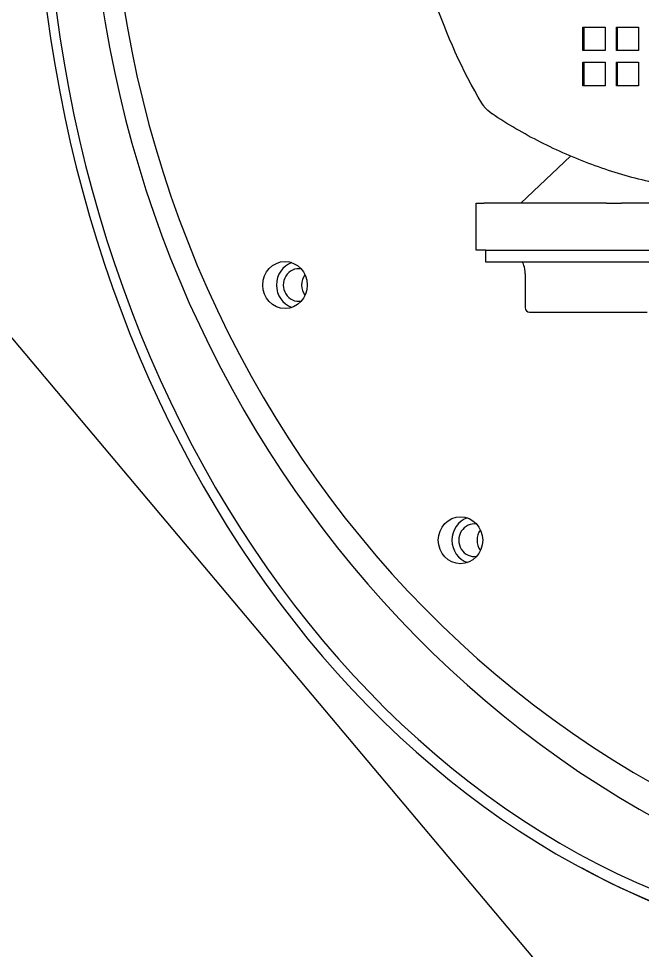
# Model space of a CAD drawing. Header units: millimetres. Extents: x -360063 to 84100, y -179792 to 59400.
# Drawn here: x 7426.3 to 7691.7, y 43322.3 to 43718.7 of the extents above; entities that cross this region are included whole.
import ezdxf

# ---------------------------------------------------------------- set-up
doc = ezdxf.new("R2010")
doc.units = ezdxf.units.MM
doc.header["$LTSCALE"] = 100
doc.layers.add('Visible', color=7, linetype='Continuous', lineweight=25)

msp = doc.modelspace()

# ---------------------------------------------------------------- linework, layer by layer
at = {"layer": 'Visible'}
for p, q in [((7666.39, 43715.17), (7675.85, 43715.17)), ((7666.39, 43705.17), (7666.39, 43715.17)), ((7666.71, 43715.17), (7666.71, 43705.17)), ((7675.85, 43715.17), (7675.85, 43705.17)), ((7680.59, 43705.17), (7680.59, 43715.17)), ((7680.59, 43715.17), (7690.05, 43715.17)), ((7680.91, 43715.17), (7680.91, 43705.17)), ((7690.05, 43715.17), (7690.05, 43705.17)), ((7675.85, 43705.17), (7666.39, 43705.17)), ((7690.05, 43705.17), (7680.59, 43705.17)), ((7666.39, 43700.17), (7675.85, 43700.17)), ((7666.39, 43690.17), (7666.39, 43700.17)), ((7666.71, 43700.17), (7666.71, 43690.17)), ((7675.85, 43700.17), (7675.85, 43690.17)), ((7680.59, 43690.17), (7680.59, 43700.17)), ((7680.59, 43700.17), (7690.05, 43700.17)), ((7680.91, 43700.17), (7680.91, 43690.17)), ((7690.05, 43700.17), (7690.05, 43690.17)), ((7675.85, 43690.17), (7666.39, 43690.17)), ((7690.05, 43690.17), (7680.59, 43690.17)), ((7639.88, 43640.17), (7661.09, 43660.26)), ((7620.88, 43640.17), (7624.27, 43640.17)), ((7620.88, 43620.17), (7620.88, 43640.17)), ((7676.4, 43640.17), (7624.27, 43640.17)), ((7676.4, 43640.17), (7682.75, 43640.17)), ((7701.48, 43640.17), (7682.75, 43640.17)), ((7624.27, 43620.17), (7620.88, 43620.17)), ((7625.06, 43620.17), (7624.27, 43620.17)), ((7625.06, 43620.17), (7626.42, 43620.17)), ((7625.06, 43615.17), (7625.06, 43620.17)), ((7626.42, 43620.17), (7746.61, 43620.17)), ((7626.42, 43615.17), (7625.06, 43615.17)), ((7746.61, 43615.17), (7626.42, 43615.17)), ((7641.75, 43610.17), (7641.75, 43595.82)), ((7643.65, 43593.82), (7693.68, 43593.82)), ((7421.44, 43585.17), (7673.87, 43285.17))]:
    msp.add_line(p, q, dxfattribs=at)
for centre, major_axis, ratio, start_param, end_param in [((7816.38, 43800.17), (0, 481.5), 0.795801, 0.18649, 3.098743), ((7816.38, 43800.17), (0, -476.5), 0.795801, 3.260217, 6.251137), ((7907.19, 43800.17), (0, 476.5), 0.946407, 0.109602, 2.931834), ((7901.38, 43800.17), (0, 461), 0.946407, 6.257012, 9.247012), ((7545.43, 43605.41), (0, 10), 0.946407, 0.312184, 2.829408), ((7640.14, 43610.17), (0, 5), 0.322975, 4.712389, 6.283185), ((7545.43, 43605.41), (0, 6.92), 0.946407, 6.112748, 9.595216), ((7553.18, 43605.41), (0, 6.92), 0.946407, 0.883598, 2.257995), ((7643.65, 43595.82), (0, -2), 0.946407, 4.712389, 6.283185), ((7620.1, 43496.82), (0, 10), 0.946407, 0.312184, 2.829408), ((7620.1, 43496.82), (0, 6.92), 0.946407, 6.112748, 9.595216), ((7627.85, 43496.82), (0, 6.92), 0.946407, 0.883598, 2.257995), ((7818.37, 43800.17), (0, 482.5), 0.795631, 2.733032, 3.091704)]:
    msp.add_ellipse(centre, major_axis=major_axis, ratio=ratio, start_param=start_param, end_param=end_param, dxfattribs=at)
for centre in [(7539.62, 43605.41), (7614.28, 43496.82)]:
    msp.add_ellipse(centre, major_axis=(0, -10), ratio=0.946407, dxfattribs=at)
for points, knots in [([(7623.38, 43682.75), (7615.08, 43696.77), (7608.27, 43711.75), (7597.98, 43742.92), (7594.5, 43759.1), (7591.01, 43791.88), (7591.01, 43808.46), (7594.5, 43841.24), (7597.98, 43857.42), (7608.27, 43888.59), (7615.08, 43903.57), (7623.38, 43917.59)], [2.582112, 2.582112, 2.582112, 2.582112, 2.805904, 2.805904, 3.029696, 3.029696, 3.253489, 3.253489, 3.477281, 3.477281, 3.701074, 3.701074, 3.701074, 3.701074]), ([(7627.66, 43678.24), (7626.44, 43679.06), (7625.33, 43680.08), (7624.04, 43681.72), (7623.7, 43682.23), (7623.39, 43682.75)], [0.0072534, 0.0072534, 0.0072534, 0.0072534, 0.4486545, 0.4486545, 0.6321203, 0.6321203, 0.6321203, 0.6321203]), ([(7739.89, 43644.17), (7732, 43644.17), (7724.1, 43644.64), (7708.42, 43646.5), (7700.63, 43647.89), (7685.25, 43651.59), (7677.66, 43653.9), (7662.77, 43659.38), (7655.48, 43662.57), (7641.29, 43669.77), (7634.38, 43673.79), (7627.72, 43678.2)], [1.5707963, 1.5707963, 1.5707963, 1.5707963, 1.6826977, 1.6826977, 1.794599, 1.794599, 1.9065003, 1.9065003, 2.0184017, 2.0184017, 2.130303, 2.130303, 2.130303, 2.130303])]:
    msp.add_open_spline(points, degree=3, knots=knots, dxfattribs=at)

doc.saveas('drawing.dxf')
